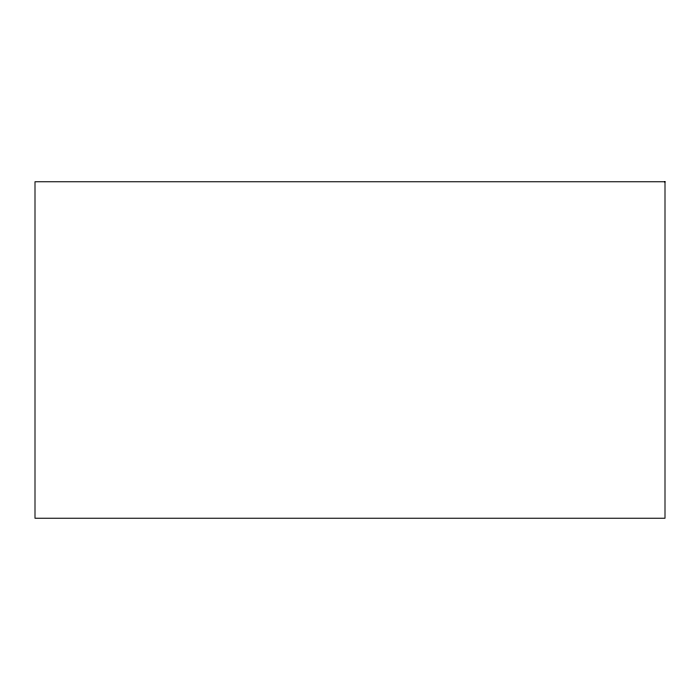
<?xml version="1.0" encoding="UTF-8"?>
<svg xmlns="http://www.w3.org/2000/svg" width="700" height="700" viewBox="0 0 700 700"><rect width="100%" height="100%" fill="white"/><g stroke="black" fill="none" stroke-linecap="round" stroke-linejoin="round"><path stroke-width="1.05" d="M665 181.764L35 181.764L35 518.236L665 518.236L665 181.764"/></g></svg>
